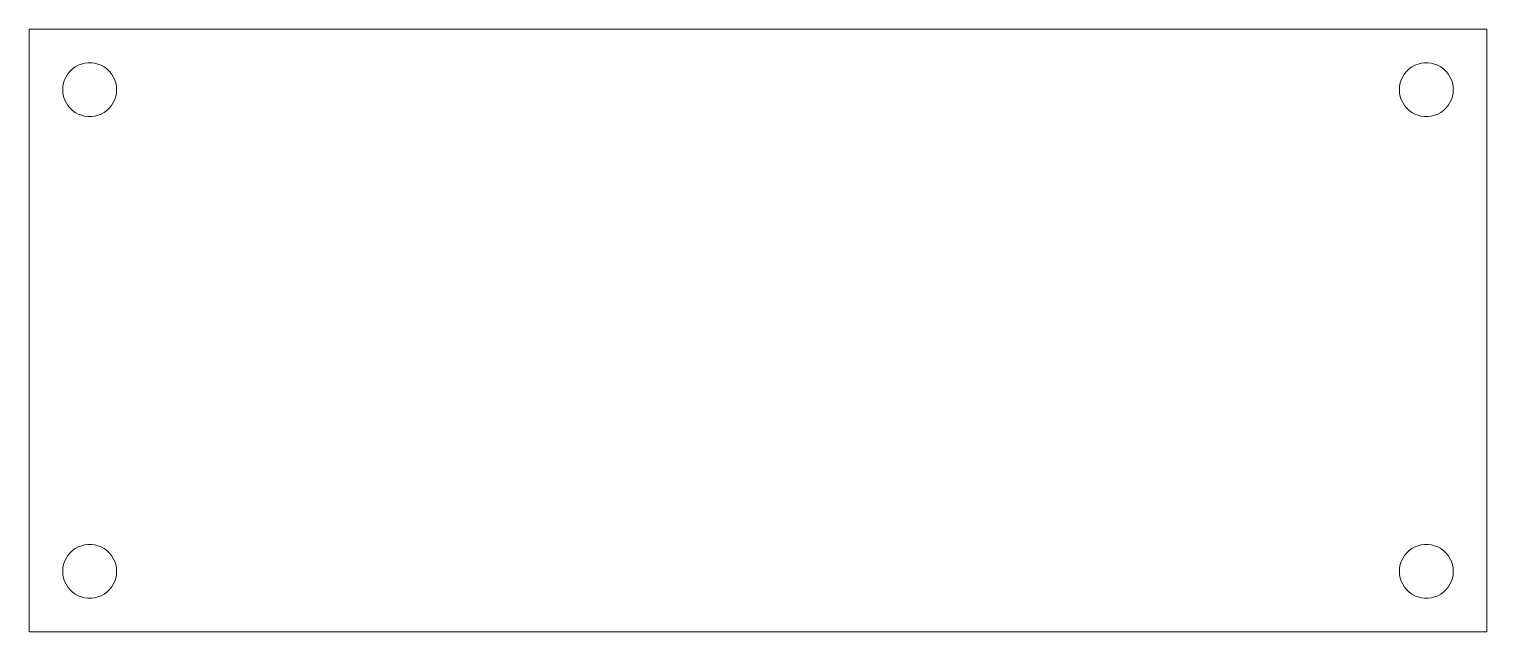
# Model space of a CAD drawing. Header units: millimetres. Extents: x -236.4 to -175.2, y -12.7 to 12.7.
import ezdxf

# ---------------------------------------------------------------- set-up
doc = ezdxf.new("R2010")
doc.units = ezdxf.units.MM
doc.layers.get('0').update_dxf_attribs({"linetype": 'CONTINUOUS', "lineweight": 0})

msp = doc.modelspace()

# ---------------------------------------------------------------- linework, layer by layer
for p, q in [((-236.45, -12.65), (-236.45, 12.65)), ((-236.45, 12.65), (-175.25, 12.65)), ((-175.25, 12.65), (-175.25, -12.65)), ((-234.63, 10.981), (-234.516, 11.064)), ((-234.516, 11.064), (-234.391, 11.133)), ((-234.391, 11.133), (-234.259, 11.185)), ((-234.259, 11.185), (-234.122, 11.22)), ((-234.122, 11.22), (-233.981, 11.238)), ((-233.981, 11.238), (-233.839, 11.238)), ((-233.839, 11.238), (-233.698, 11.22)), ((-233.698, 11.22), (-233.561, 11.185)), ((-233.561, 11.185), (-233.429, 11.133)), ((-233.429, 11.133), (-233.304, 11.064)), ((-233.304, 11.064), (-233.19, 10.981)), ((-178.51, 10.981), (-178.396, 11.064)), ((-178.396, 11.064), (-178.271, 11.133)), ((-178.271, 11.133), (-178.139, 11.185)), ((-178.139, 11.185), (-178.002, 11.22)), ((-178.002, 11.22), (-177.861, 11.238)), ((-177.861, 11.238), (-177.719, 11.238)), ((-177.719, 11.238), (-177.578, 11.22)), ((-177.578, 11.22), (-177.441, 11.185)), ((-177.441, 11.185), (-177.309, 11.133)), ((-177.309, 11.133), (-177.184, 11.064)), ((-177.184, 11.064), (-177.07, 10.981)), ((-235.005, 10.391), (-234.961, 10.526)), ((-234.961, 10.526), (-234.9, 10.655)), ((-234.9, 10.655), (-234.824, 10.774)), ((-234.824, 10.774), (-234.734, 10.884)), ((-234.734, 10.884), (-234.63, 10.981)), ((-233.19, 10.981), (-233.086, 10.884)), ((-233.086, 10.884), (-232.996, 10.774)), ((-232.996, 10.774), (-232.92, 10.655)), ((-232.92, 10.655), (-232.859, 10.526)), ((-232.859, 10.526), (-232.815, 10.391)), ((-178.885, 10.391), (-178.841, 10.526)), ((-178.841, 10.526), (-178.78, 10.655)), ((-178.78, 10.655), (-178.704, 10.774)), ((-178.704, 10.774), (-178.614, 10.884)), ((-178.614, 10.884), (-178.51, 10.981)), ((-177.07, 10.981), (-176.966, 10.884)), ((-176.966, 10.884), (-176.876, 10.774)), ((-176.876, 10.774), (-176.8, 10.655)), ((-176.8, 10.655), (-176.739, 10.526)), ((-176.739, 10.526), (-176.695, 10.391)), ((-235.04, 10.11), (-235.031, 10.252)), ((-235.031, 9.968), (-235.04, 10.11)), ((-235.031, 10.252), (-235.005, 10.391)), ((-235.005, 9.829), (-235.031, 9.968)), ((-234.961, 9.694), (-235.005, 9.829)), ((-232.815, 9.829), (-232.859, 9.694)), ((-232.815, 10.391), (-232.789, 10.252)), ((-232.789, 9.968), (-232.815, 9.829)), ((-232.789, 10.252), (-232.78, 10.11)), ((-232.78, 10.11), (-232.789, 9.968)), ((-178.92, 10.11), (-178.911, 10.252)), ((-178.911, 9.968), (-178.92, 10.11)), ((-178.911, 10.252), (-178.885, 10.391)), ((-178.885, 9.829), (-178.911, 9.968)), ((-178.841, 9.694), (-178.885, 9.829)), ((-176.695, 9.829), (-176.739, 9.694)), ((-176.695, 10.391), (-176.669, 10.252)), ((-176.669, 9.968), (-176.695, 9.829)), ((-176.669, 10.252), (-176.66, 10.11)), ((-176.66, 10.11), (-176.669, 9.968)), ((-234.9, 9.565), (-234.961, 9.694)), ((-234.824, 9.446), (-234.9, 9.565)), ((-234.734, 9.336), (-234.824, 9.446)), ((-234.63, 9.239), (-234.734, 9.336)), ((-234.516, 9.156), (-234.63, 9.239)), ((-233.19, 9.239), (-233.304, 9.156)), ((-233.086, 9.336), (-233.19, 9.239)), ((-232.996, 9.446), (-233.086, 9.336)), ((-232.92, 9.565), (-232.996, 9.446)), ((-232.859, 9.694), (-232.92, 9.565)), ((-178.78, 9.565), (-178.841, 9.694)), ((-178.704, 9.446), (-178.78, 9.565)), ((-178.614, 9.336), (-178.704, 9.446)), ((-178.51, 9.239), (-178.614, 9.336)), ((-178.396, 9.156), (-178.51, 9.239)), ((-177.07, 9.239), (-177.184, 9.156)), ((-176.966, 9.336), (-177.07, 9.239)), ((-176.876, 9.446), (-176.966, 9.336)), ((-176.8, 9.565), (-176.876, 9.446)), ((-176.739, 9.694), (-176.8, 9.565)), ((-234.391, 9.087), (-234.516, 9.156)), ((-234.259, 9.035), (-234.391, 9.087)), ((-234.122, 9), (-234.259, 9.035)), ((-233.981, 8.982), (-234.122, 9)), ((-233.839, 8.982), (-233.981, 8.982)), ((-233.698, 9), (-233.839, 8.982)), ((-233.561, 9.035), (-233.698, 9)), ((-233.429, 9.087), (-233.561, 9.035)), ((-233.304, 9.156), (-233.429, 9.087)), ((-178.271, 9.087), (-178.396, 9.156)), ((-178.139, 9.035), (-178.271, 9.087)), ((-178.002, 9), (-178.139, 9.035)), ((-177.861, 8.982), (-178.002, 9)), ((-177.719, 8.982), (-177.861, 8.982)), ((-177.578, 9), (-177.719, 8.982)), ((-177.441, 9.035), (-177.578, 9)), ((-177.309, 9.087), (-177.441, 9.035)), ((-177.184, 9.156), (-177.309, 9.087)), ((-234.63, -9.239), (-234.516, -9.156)), ((-234.516, -9.156), (-234.391, -9.087)), ((-234.391, -9.087), (-234.259, -9.035)), ((-234.259, -9.035), (-234.122, -9)), ((-234.122, -9), (-233.981, -8.982)), ((-233.981, -8.982), (-233.839, -8.982)), ((-233.839, -8.982), (-233.698, -9)), ((-233.698, -9), (-233.561, -9.035)), ((-233.561, -9.035), (-233.429, -9.087)), ((-233.429, -9.087), (-233.304, -9.156)), ((-233.304, -9.156), (-233.19, -9.239)), ((-178.51, -9.239), (-178.396, -9.156)), ((-178.396, -9.156), (-178.271, -9.087)), ((-178.271, -9.087), (-178.139, -9.035)), ((-178.139, -9.035), (-178.002, -9)), ((-178.002, -9), (-177.861, -8.982)), ((-177.861, -8.982), (-177.719, -8.982)), ((-177.719, -8.982), (-177.578, -9)), ((-177.578, -9), (-177.441, -9.035)), ((-177.441, -9.035), (-177.309, -9.087)), ((-177.309, -9.087), (-177.184, -9.156)), ((-177.184, -9.156), (-177.07, -9.239)), ((-235.005, -9.829), (-234.961, -9.694)), ((-234.961, -9.694), (-234.9, -9.565)), ((-234.9, -9.565), (-234.824, -9.446)), ((-234.824, -9.446), (-234.734, -9.336)), ((-234.734, -9.336), (-234.63, -9.239)), ((-233.19, -9.239), (-233.086, -9.336)), ((-233.086, -9.336), (-232.996, -9.446)), ((-232.996, -9.446), (-232.92, -9.565)), ((-232.92, -9.565), (-232.859, -9.694)), ((-232.859, -9.694), (-232.815, -9.829)), ((-178.885, -9.829), (-178.841, -9.694)), ((-178.841, -9.694), (-178.78, -9.565)), ((-178.78, -9.565), (-178.704, -9.446)), ((-178.704, -9.446), (-178.614, -9.336)), ((-178.614, -9.336), (-178.51, -9.239)), ((-177.07, -9.239), (-176.966, -9.336)), ((-176.966, -9.336), (-176.876, -9.446)), ((-176.876, -9.446), (-176.8, -9.565)), ((-176.8, -9.565), (-176.739, -9.694)), ((-176.739, -9.694), (-176.695, -9.829)), ((-235.04, -10.11), (-235.031, -9.968)), ((-235.031, -10.252), (-235.04, -10.11)), ((-235.031, -9.968), (-235.005, -9.829)), ((-235.005, -10.391), (-235.031, -10.252)), ((-234.961, -10.526), (-235.005, -10.391)), ((-232.815, -10.391), (-232.859, -10.526)), ((-232.815, -9.829), (-232.789, -9.968)), ((-232.789, -10.252), (-232.815, -10.391)), ((-232.789, -9.968), (-232.78, -10.11)), ((-232.78, -10.11), (-232.789, -10.252)), ((-178.92, -10.11), (-178.911, -9.968)), ((-178.911, -10.252), (-178.92, -10.11)), ((-178.911, -9.968), (-178.885, -9.829)), ((-178.885, -10.391), (-178.911, -10.252)), ((-178.841, -10.526), (-178.885, -10.391)), ((-176.695, -10.391), (-176.739, -10.526)), ((-176.695, -9.829), (-176.669, -9.968)), ((-176.669, -10.252), (-176.695, -10.391)), ((-176.669, -9.968), (-176.66, -10.11)), ((-176.66, -10.11), (-176.669, -10.252)), ((-234.9, -10.655), (-234.961, -10.526)), ((-234.824, -10.774), (-234.9, -10.655)), ((-234.734, -10.884), (-234.824, -10.774)), ((-234.63, -10.981), (-234.734, -10.884)), ((-234.516, -11.064), (-234.63, -10.981)), ((-233.19, -10.981), (-233.304, -11.064)), ((-233.086, -10.884), (-233.19, -10.981)), ((-232.996, -10.774), (-233.086, -10.884)), ((-232.92, -10.655), (-232.996, -10.774)), ((-232.859, -10.526), (-232.92, -10.655)), ((-178.78, -10.655), (-178.841, -10.526)), ((-178.704, -10.774), (-178.78, -10.655)), ((-178.614, -10.884), (-178.704, -10.774)), ((-178.51, -10.981), (-178.614, -10.884)), ((-178.396, -11.064), (-178.51, -10.981)), ((-177.07, -10.981), (-177.184, -11.064)), ((-176.966, -10.884), (-177.07, -10.981)), ((-176.876, -10.774), (-176.966, -10.884)), ((-176.8, -10.655), (-176.876, -10.774)), ((-176.739, -10.526), (-176.8, -10.655)), ((-234.391, -11.133), (-234.516, -11.064)), ((-234.259, -11.185), (-234.391, -11.133)), ((-234.122, -11.22), (-234.259, -11.185)), ((-233.981, -11.238), (-234.122, -11.22)), ((-233.839, -11.238), (-233.981, -11.238)), ((-233.698, -11.22), (-233.839, -11.238)), ((-233.561, -11.185), (-233.698, -11.22)), ((-233.429, -11.133), (-233.561, -11.185)), ((-233.304, -11.064), (-233.429, -11.133)), ((-178.271, -11.133), (-178.396, -11.064)), ((-178.139, -11.185), (-178.271, -11.133)), ((-178.002, -11.22), (-178.139, -11.185)), ((-177.861, -11.238), (-178.002, -11.22)), ((-177.719, -11.238), (-177.861, -11.238)), ((-177.578, -11.22), (-177.719, -11.238)), ((-177.441, -11.185), (-177.578, -11.22)), ((-177.309, -11.133), (-177.441, -11.185)), ((-177.184, -11.064), (-177.309, -11.133)), ((-175.25, -12.65), (-236.45, -12.65))]:
    msp.add_line(p, q)

doc.saveas('drawing.dxf')
